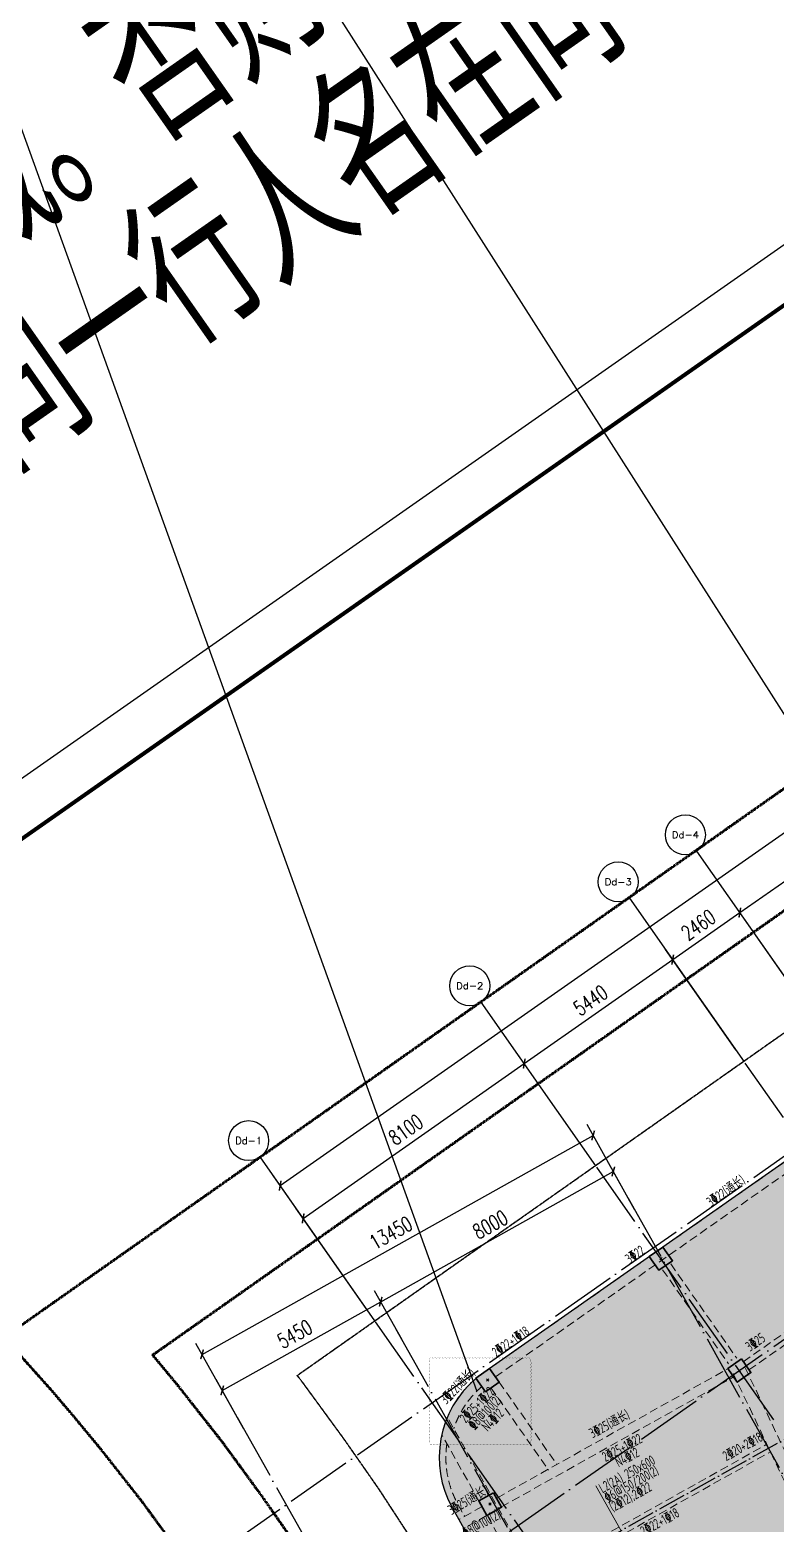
# Model space of a CAD drawing. Header units: millimetres. Extents: x 1089227 to 13101469, y 618865 to 10240562.
# Drawn here: x 3162097 to 3184489, y 4835206 to 4880057 of the extents above; entities that cross this region are included whole.
import ezdxf
from ezdxf.enums import TextEntityAlignment as Align

# ---------------------------------------------------------------- set-up
doc = ezdxf.new("R2010")
doc.units = ezdxf.units.MM
doc.header["$LTSCALE"] = 1000
doc.header["$PDMODE"] = 3
doc.header["$PDSIZE"] = 200
for name, pattern in [('A09-G-CTRL-用地红线+建筑退线_设计区$0$A02-G-MAIN-用地红线+退线_设计区$0$Redline1', [20, 10, -2, 2, -2, 2, -2]), ('A09-G-CTRL-用地红线+建筑退线_设计区$0$Controlline1', [12.8, 8, -1.6, 1.6, -1.6]), ('DOTE', [2.42, 2, -0.2, 0.02, -0.2]), ('GB_DASHDOT3', [1.0675, 0.84, -0.105, 0.0175, -0.105]), ('HIDDEN', [0.375, 0.25, -0.125])]:
    doc.linetypes.add(name, pattern=pattern)
doc.layers.get('0').update_dxf_attribs({"linetype": 'CONTINUOUS'})
doc.layers.get('Defpoints').update_dxf_attribs({"linetype": 'CONTINUOUS'})
doc.layers.add('0914调整', color=1, linetype='CONTINUOUS', plot=False)
doc.layers.add('TK-MEMO', color=8, linetype='CONTINUOUS', plot=False)
for name, color, linetype, lineweight in [('A09-G-CTRL-用地红线+建筑退线_设计区$0$Z-REDL(用地红线)', 10, 'CONTINUOUS', 60), ('A09-G-CTRL-用地红线+建筑退线_设计区$0$Z-REDL-CTRL(建筑控制线)', 40, 'CONTINUOUS', 35), ('S-BEAM-DASH', 4, 'HIDDEN', 0), ('S-COLU', 30, 'CONTINUOUS', 0), ('S-SLAB-HATCH', 73, 'CONTINUOUS', 0), ('梁原位标注', 7, 'CONTINUOUS', 18), ('梁名称编号', 2, 'CONTINUOUS', 18), ('梁标注引线', 2, 'CONTINUOUS', 18), ('梁集中标注', 2, 'CONTINUOUS', 18)]:
    doc.layers.add(name, color=color, linetype=linetype, lineweight=lineweight)
for name, color, linetype in [('AXIS', 3, 'CONTINUOUS'), ('AXIS_TEXT', 7, 'CONTINUOUS'), ('C-H', 8, 'CONTINUOUS'), ('DOTE', 1, 'DOTE'), ('S-GRID-DE', 11, 'GB_DASHDOT3'), ('TK', 4, 'CONTINUOUS'), ('TK-TEXT', 7, 'CONTINUOUS'), ('VHBoundary', 4, 'CONTINUOUS'), ('单形心', 4, 'CONTINUOUS'), ('降板范围', 7, 'CONTINUOUS')]:
    doc.layers.add(name, color=color, linetype=linetype)
doc.styles.add('_TCH_AXIS', font='COMPLEX', dxfattribs={"bigfont": 'AllInOneBig.shx'})
doc.styles.add('_TCH_DIM_T3', font='SIMPLEX', dxfattribs={"width": 0.705882, "bigfont": 'AllInOneBig.shx'})
doc.styles.add('COMPLEX', font='COMPLEX', dxfattribs={"bigfont": 'AllInOneBig.shx'})
doc.styles.add('SADITK', font='sadixcsg.shx', dxfattribs={"bigfont": 'AllInOneBig.shx'})
doc.styles.add('SADITK-SX', font='simfang.ttf', dxfattribs={"width": 0.7})
doc.styles.add('Style 1', font='yjkeng.shx', dxfattribs={"width": 0.7, "height": 300, "bigfont": 'yjkchn.shx'})
doc.dimstyles.new('_TCH_ARCH&&150', dxfattribs={"dimtxt": 446.25, "dimasz": 150, "dimexe": 375, "dimexo": 450, "dimgap": 189.375, "dimtad": 1, "dimdec": 0, "dimzin": 0, "dimdsep": 46, "dimtxsty": '_TCH_DIM_T3', "dimblk": 'ARCHTICK', "dimcen": 0.09, "dimclrt": 7, "dimazin": 2, "dimtfac": 1, "dimtdec": 0, "dimtix": 1, "dimtmove": 2, "dimatfit": 3, "dimfxl": 0, "dimtolj": 1, "dimtzin": 0, "dimarcsym": 0})

# ---------------------------------------------------------------- blocks, each defined once
blk = doc.blocks.new('0323最综用地红线')
at = {"layer": 'A09-G-CTRL-用地红线+建筑退线_设计区$0$Z-REDL(用地红线)', "color": 1, "linetype": 'A09-G-CTRL-用地红线+建筑退线_设计区$0$A02-G-MAIN-用地红线+退线_设计区$0$Redline1', "ltscale": 0.0005}
for points in [[(8138696, 3502107), (8115930, 3542824), (8115518, 3543566), (8115083, 3544303), (8114192, 3545772), (8113134, 3547397), (8112184, 3548757), (8111024, 3550345), (8109764, 3551947), (8108980, 3552895), (8108279, 3553719), (8107449, 3554647), (8106876, 3555285), (8107102, 3555445), (8142901, 3580643), (8156927, 3591183), (8157094, 3591770), (8196348, 3620115), (8200699, 3623266), (8228263, 3643169)], [(8140691, 3504687), (8118551, 3544286), (8118121, 3545058), (8117658, 3545843), (8116732, 3547370), (8115621, 3549075), (8114626, 3550500), (8113415, 3552157), (8112100, 3553830), (8111334, 3554756), (8144666, 3578217), (8159537, 3589391), (8159695, 3589947), (8198106, 3617684), (8202457, 3620835), (8229924, 3640668)]]:
    blk.add_lwpolyline(points, dxfattribs=at)
at = {"layer": 'A09-G-CTRL-用地红线+建筑退线_设计区$0$Z-REDL-CTRL(建筑控制线)', "linetype": 'A09-G-CTRL-用地红线+建筑退线_设计区$0$Controlline1', "ltscale": 0.0005, "flags": 128}
blk.add_lwpolyline([(8299567, 3686108), (8326626, 3675265), (8336400, 3687495), (8338983, 3690878), (8341712, 3688883), (8341724, 3688834), (8348492, 3681996), (8336495, 3657264), (8335815, 3655857), (8334921, 3653765), (8334408, 3652495), (8333554, 3650188), (8332762, 3647815), (8332296, 3646270), (8331866, 3644682), (8331460, 3643007), (8331063, 3641145), (8330737, 3639422), (8330293, 3636480), (8330017, 3634043), (8329761, 3630317), (8329732, 3627942), (8329763, 3625708), (8329928, 3622644), (8330113, 3620704), (8330325, 3618642), (8330653, 3615645), (8331572, 3606971), (8333151, 3600656), (8334420, 3595620), (8335099, 3592902), (8332162, 3588340), (8329462, 3587873), (8325135, 3587049), (8322510, 3586515), (8319525, 3585891), (8317926, 3585544), (8316578, 3585249), (8315535, 3585011), (8313300, 3584499), (8310791, 3583894), (8309251, 3583537), (8305740, 3582637), (8303918, 3582156), (8302104, 3581668), (8299703, 3581012), (8297227, 3580315), (8295056, 3579682), (8292998, 3579074), (8290643, 3578358), (8288572, 3577710), (8287591, 3577398), (8286161, 3576940), (8284503, 3576401), (8282624, 3575767), (8281086, 3575247), (8278146, 3574222), (8273894, 3572680), (8272471, 3572149), (8271089, 3571640), (8267888, 3570407), (8264331, 3569000), (8260702, 3567515), (8258549, 3566609), (8254947, 3565066), (8252185, 3563832), (8250834, 3563232), (8249176, 3562470), (8247994, 3561930), (8245505, 3560754), (8242980, 3559544), (8239801, 3558013), (8237959, 3557076), (8235838, 3555996), (8233384, 3554698), (8228450, 3552051), (8226178, 3550787), (8222141, 3548504), (8215629, 3544667), (8213710, 3543497), (8193657, 3531175), (8180322, 3522990), (8166408, 3514440), (8156991, 3508658), (8151138, 3505062), (8142685, 3507267), (8121171, 3545747), (8120724, 3546549), (8120233, 3547383), (8119272, 3548967), (8118108, 3550752), (8117067, 3552244), (8115806, 3553970), (8115672, 3554140), (8146431, 3575790), (8162146, 3587599), (8162295, 3588125), (8199863, 3615253), (8204215, 3618404), (8231584, 3638167), (8260590, 3655826), (8295376, 3680010)], close=True, dxfattribs=at)
blk = doc.blocks.new('template_31-施工图_A0_A0_1.0000_3fa9c08c64a9101061c9a26412af947e', base_point=(-1189, 0))
at = {"layer": 'TK'}
blk.add_lwpolyline([(-1189, 841), (1189, 841), (1189, 0), (-1189, 0)], close=True, dxfattribs=at)
at = {"layer": 'TK', "const_width": 0.8}
blk.add_lwpolyline([(-1164, 831), (-1164, 10), (1179, 10), (1179, 831)], close=True, dxfattribs=at)
at = {"layer": 'VHBoundary'}
blk.add_lwpolyline([(-1189, 841), (1189, 841), (1189, 0), (-1189, 0)], close=True, dxfattribs=at)
at = {"layer": 'TK-MEMO', "style": 'SADITK', "width": 0.8}
for s, p in [('灰色文字和线型：不打印，请确保识别区内无其他图素；', (-1190.29, 956.19)), ('白色文字：不编辑时不打印，请勿超出所在区域。否则可能引起签章识别问题', (-1190.26, 919.14)), ('同一行需多名人员签字时，印刷体签名：1.同一行人名在同一单元中（图框、同个参照或块），若分多个，签字将出错；', (-1190.26, 882.09))]:
    blk.add_text(s, height=28.5, dxfattribs=at).set_placement(p, align=Align.BOTTOM_LEFT)
at = {"layer": 'TK-TEXT', "style": 'SADITK-SX', "width": 0.7}
for tag, p in [('市政会签', (-1176, 381.5)), ('园林会签', (-1176, 343.5)), ('幕墙会签', (-1176, 305.5)), ('装饰会签', (-1176, 267.5)), ('燃气会签', (-1176, 229.5)), ('暖通会签', (-1176, 191.5)), ('电气会签', (-1176, 153.5)), ('给排水会签', (-1176, 115.5)), ('结构会签', (-1176, 77.5)), ('建筑会签', (-1176, 39.5))]:
    blk.add_attdef(tag, text='', height=4, rotation=90, dxfattribs=at).set_placement(p, align=Align.MIDDLE_CENTER)
for tag, height, p in [('专业审定', 4, (1134.75, 268)), ('专业审核', 4, (1134.75, 248)), ('项目负责1', 4, (1134.75, 238)), ('项目负责2', 4, (1134.75, 228)), ('专业负责1', 4, (1134.75, 218)), ('专业负责2', 4, (1134.75, 208)), ('专业校对', 4, (1134.75, 198)), ('专业设计', 4, (1134.75, 188)), ('方案设计', 4, (1134.75, 178)), ('专业制图', 4, (1134.75, 168)), ('建设单位_001', 4, (1148.5, 140)), ('建设地点_001', 4, (1148.5, 124)), ('工程名称_001', 4, (1148.5, 106)), ('子项名称_001', 4, (1148.5, 86)), ('图纸名称_001', 4, (1148.5, 66)), ('版次', 4, (1129.5, 53)), ('日期', 4, (1165, 53)), ('图别', 4, (1129.5, 43)), ('图号', 4, (1165, 43)), ('合同号', 4, (1136, 30)), ('阶段编号1', 2, (1132.25, 13.75)), ('子项编号1', 2, (1144.75, 13.75)), ('项目编号1', 2, (1114.06, 13.58))]:
    blk.add_attdef(tag, text='', height=height, dxfattribs=at).set_placement(p, align=Align.MIDDLE_CENTER)
blk = doc.blocks.new('_ArchTick')
at = {"color": 0, "linetype": 'ByBlock', "const_width": 0.3}
blk.add_lwpolyline([(-0.71, -0.71), (0.71, 0.71)], dxfattribs=at)
blk = doc.blocks.new('*D416')
at = {"layer": 'AXIS', "color": 0, "lineweight": -2, "transparency": 16777216}
for p, q in [((-209784, 19436), (-211213, 21988)), ((-222765, 15090), (-211030, 21661)), ((-221519, 12865), (-222948, 15417))]:
    blk.add_line(p, q, dxfattribs=at)
at = {"layer": 'Defpoints', "color": 0, "transparency": 16777216}
for p in [(-211030, 21661), (-209564, 19043), (-221300, 12472)]:
    blk.add_point(p, dxfattribs=at)
at = {"layer": 'AXIS', "color": 0, "lineweight": -2, "transparency": 16777216, "xscale": 150, "yscale": 150, "zscale": 150}
for p, rotation in [((-211030, 21661), 29.2447278322574), ((-222765, 15090), 209.2447278322574)]:
    blk.add_blockref('_ArchTick', p, dxfattribs=dict(at, rotation=rotation))
at = {"layer": 'AXIS', "color": 7, "transparency": 16777216, "insert": (-217099, 18735), "char_height": 446.2, "attachment_point": 5, "rotation": 29.2447, "style": '_TCH_DIM_T3'}
blk.add_mtext('\\A1;13450', dxfattribs=at)
blk = doc.blocks.new('*D417')
at = {"layer": 'AXIS', "color": 0, "lineweight": -2, "transparency": 16777216}
for p, q in [((-222159, 14007), (-217404, 16670)), ((-216764, 15527), (-217587, 16997)), ((-221519, 12865), (-222342, 14335))]:
    blk.add_line(p, q, dxfattribs=at)
at = {"layer": 'Defpoints', "color": 0, "transparency": 16777216}
for p in [(-217404, 16670), (-216544, 15135), (-221300, 12472)]:
    blk.add_point(p, dxfattribs=at)
at = {"layer": 'AXIS', "color": 0, "lineweight": -2, "transparency": 16777216, "xscale": 150, "yscale": 150, "zscale": 150}
for p, rotation in [((-217404, 16670), 29.24472783225806), ((-222159, 14007), 209.2447278322581)]:
    blk.add_blockref('_ArchTick', p, dxfattribs=dict(at, rotation=rotation))
at = {"layer": 'AXIS', "color": 7, "transparency": 16777216, "insert": (-219983, 15699), "char_height": 446.2, "attachment_point": 5, "rotation": 29.2447, "style": '_TCH_DIM_T3'}
blk.add_mtext('\\A1;5450', dxfattribs=at)
blk = doc.blocks.new('*D418')
at = {"layer": 'AXIS', "color": 0, "lineweight": -2, "transparency": 16777216}
for p, q in [((-209784, 19436), (-210607, 20905)), ((-217404, 16670), (-210424, 20578)), ((-216764, 15527), (-217587, 16997))]:
    blk.add_line(p, q, dxfattribs=at)
at = {"layer": 'Defpoints', "color": 0, "transparency": 16777216}
for p in [(-210424, 20578), (-209564, 19043), (-216544, 15135)]:
    blk.add_point(p, dxfattribs=at)
at = {"layer": 'AXIS', "color": 0, "lineweight": -2, "transparency": 16777216, "xscale": 150, "yscale": 150, "zscale": 150}
for p, rotation in [((-210424, 20578), 29.24472783225697), ((-217404, 16670), 209.244727832257)]:
    blk.add_blockref('_ArchTick', p, dxfattribs=dict(at, rotation=rotation))
at = {"layer": 'AXIS', "color": 7, "transparency": 16777216, "insert": (-214115, 18984), "char_height": 446.2, "attachment_point": 5, "rotation": 29.2447, "style": '_TCH_DIM_T3'}
blk.add_mtext('\\A1;8000', dxfattribs=at)
blk = doc.blocks.new('_AXISO')
blk.add_circle((0, 0), 0.5)
at = {"layer": 'AXIS_TEXT', "style": 'COMPLEX', "width": 1.041667}
blk.add_attdef('A', text='', height=0.56, dxfattribs=at).set_placement((-0.25, -0.28), (0.25, -0.28), align=Align.FIT)
blk = doc.blocks.new('*D470')
at = {"layer": 'AXIS', "color": 0, "lineweight": -2, "transparency": 16777216}
for p, q in [((-220421, 20154), (-39031, 147189)), ((-36450, 143503), (-39246, 147497)), ((-217839, 16468), (-220636, 20461))]:
    blk.add_line(p, q, dxfattribs=at)
at = {"layer": 'Defpoints', "color": 0, "transparency": 16777216}
for p in [(-39031, 147189), (-36192, 143135), (-217581, 16100)]:
    blk.add_point(p, dxfattribs=at)
at = {"layer": 'AXIS', "color": 0, "lineweight": -2, "transparency": 16777216, "xscale": 150, "yscale": 150, "zscale": 150}
for p, rotation in [((-39031, 147189), 35.00532206532372), ((-220421, 20154), 215.0053220653237)]:
    blk.add_blockref('_ArchTick', p, dxfattribs=dict(at, rotation=rotation))
at = {"layer": 'AXIS', "color": 7, "transparency": 16777216, "insert": (-129962, 84010), "char_height": 446.2, "attachment_point": 5, "rotation": 35.0053, "style": '_TCH_DIM_T3'}
blk.add_mtext('\\A1;221450', dxfattribs=at)
blk = doc.blocks.new('*D471')
at = {"layer": 'AXIS', "color": 0, "lineweight": -2, "transparency": 16777216}
for p, q in [((-219732, 19171), (-213097, 23818)), ((-211204, 21115), (-213313, 24125)), ((-217839, 16468), (-219947, 19478))]:
    blk.add_line(p, q, dxfattribs=at)
at = {"layer": 'Defpoints', "color": 0, "transparency": 16777216}
for p in [(-213097, 23818), (-210946, 20746), (-217581, 16100)]:
    blk.add_point(p, dxfattribs=at)
at = {"layer": 'AXIS', "color": 0, "lineweight": -2, "transparency": 16777216, "xscale": 150, "yscale": 150, "zscale": 150}
for p, rotation in [((-213097, 23818), 35.00532206532461), ((-219732, 19171), 215.0053220653246)]:
    blk.add_blockref('_ArchTick', p, dxfattribs=dict(at, rotation=rotation))
at = {"layer": 'AXIS', "color": 7, "transparency": 16777216, "insert": (-216651, 21832), "char_height": 446.2, "attachment_point": 5, "rotation": 35.0053, "style": '_TCH_DIM_T3'}
blk.add_mtext('\\A1;8100', dxfattribs=at)
blk = doc.blocks.new('*D472')
at = {"layer": 'AXIS', "color": 0, "lineweight": -2, "transparency": 16777216}
for p, q in [((-213097, 23818), (-208642, 26938)), ((-206748, 24235), (-208857, 27246)), ((-211204, 21115), (-213313, 24125))]:
    blk.add_line(p, q, dxfattribs=at)
at = {"layer": 'Defpoints', "color": 0, "transparency": 16777216}
for p in [(-208642, 26938), (-206490, 23867), (-210946, 20746)]:
    blk.add_point(p, dxfattribs=at)
at = {"layer": 'AXIS', "color": 0, "lineweight": -2, "transparency": 16777216, "xscale": 150, "yscale": 150, "zscale": 150}
for p, rotation in [((-208642, 26938), 35.00532206532261), ((-213097, 23818), 215.0053220653226)]:
    blk.add_blockref('_ArchTick', p, dxfattribs=dict(at, rotation=rotation))
at = {"layer": 'AXIS', "color": 7, "transparency": 16777216, "insert": (-211106, 25716), "char_height": 446.2, "attachment_point": 5, "rotation": 35.0053, "style": '_TCH_DIM_T3'}
blk.add_mtext('\\A1;5440', dxfattribs=at)
blk = doc.blocks.new('*D473')
at = {"layer": 'AXIS', "color": 0, "lineweight": -2, "transparency": 16777216}
for p, q in [((-208642, 26938), (-206627, 28350)), ((-204733, 25647), (-206842, 28657)), ((-206748, 24235), (-208857, 27246))]:
    blk.add_line(p, q, dxfattribs=at)
at = {"layer": 'Defpoints', "color": 0, "transparency": 16777216}
for p in [(-206627, 28350), (-204475, 25278), (-206490, 23867)]:
    blk.add_point(p, dxfattribs=at)
at = {"layer": 'AXIS', "color": 0, "lineweight": -2, "transparency": 16777216, "xscale": 150, "yscale": 150, "zscale": 150}
for p, rotation in [((-206627, 28350), 35.0053220653228), ((-208642, 26938), 215.0053220653228)]:
    blk.add_blockref('_ArchTick', p, dxfattribs=dict(at, rotation=rotation))
at = {"layer": 'AXIS', "color": 7, "transparency": 16777216, "insert": (-207871, 27982), "char_height": 446.2, "attachment_point": 5, "rotation": 35.0053, "style": '_TCH_DIM_T3'}
blk.add_mtext('\\A1;2460', dxfattribs=at)
blk = doc.blocks.new('*D474')
at = {"layer": 'AXIS', "color": 0, "lineweight": -2, "transparency": 16777216}
for p, q in [((-206627, 28350), (-200156, 32881)), ((-198263, 30178), (-200371, 33189)), ((-204733, 25647), (-206842, 28657))]:
    blk.add_line(p, q, dxfattribs=at)
at = {"layer": 'Defpoints', "color": 0, "transparency": 16777216}
for p in [(-200156, 32881), (-198004, 29810), (-204475, 25278)]:
    blk.add_point(p, dxfattribs=at)
at = {"layer": 'AXIS', "color": 0, "lineweight": -2, "transparency": 16777216, "xscale": 150, "yscale": 150, "zscale": 150}
for p, rotation in [((-200156, 32881), 35.00532206532433), ((-206627, 28350), 215.0053220653243)]:
    blk.add_blockref('_ArchTick', p, dxfattribs=dict(at, rotation=rotation))
at = {"layer": 'AXIS', "color": 7, "transparency": 16777216, "insert": (-203628, 30953), "char_height": 446.2, "attachment_point": 5, "rotation": 35.0053, "style": '_TCH_DIM_T3'}
blk.add_mtext('\\A1;7900', dxfattribs=at)
blk = doc.blocks.new('BANWANG_XINGXIN')
at = {"color": 0}
for points in [[(0.71, 0.71), (-0.71, -0.71)], [(-0.71, 0.71), (0.71, -0.71)]]:
    blk.add_lwpolyline(points, dxfattribs=at)
blk = doc.blocks.new('1F柱网-0808')
at = {"layer": 'S-COLU', "lineweight": 35}
for points in [[(-24121, 71003), (-24531, 70716), (-24244, 70306), (-23834, 70593)], [(-29323, 67360), (-29732, 67073), (-29446, 66663), (-29036, 66950)], [(-21769, 67644), (-22179, 67358), (-21892, 66948), (-21483, 67235)], [(-29211, 63631), (-29647, 63387), (-29403, 62951), (-28966, 63195)]]:
    blk.add_lwpolyline(points, close=True, dxfattribs=at)
at = {"layer": '单形心', "xscale": 50, "yscale": 50, "zscale": 50}
for p in [(-24183, 70655), (-21831, 67296), (-29384, 67012), (-29307, 63291)]:
    blk.add_blockref('BANWANG_XINGXIN', p, dxfattribs=at)
blk = doc.blocks.new('2FJGBZ')
at = {"layer": 'C-H'}
h = blk.add_hatch(color=256, dxfattribs=at)
h.dxf.hatch_style = 1
h.paths.add_polyline_path([(-24531, 70716), (-24121, 71003), (-23833, 70592), (-24244, 70307)])
h = blk.add_hatch(color=256, dxfattribs=at)
h.dxf.hatch_style = 1
h.paths.add_polyline_path([(-29732, 67073), (-29323, 67360), (-29035, 66950), (-29445, 66664)])
h = blk.add_hatch(color=256, dxfattribs=at)
h.dxf.hatch_style = 1
h.paths.add_polyline_path([(-22179, 67358), (-21769, 67644), (-21481, 67234), (-21892, 66948)])
h = blk.add_hatch(color=256, dxfattribs=at)
h.dxf.hatch_style = 1
h.paths.add_polyline_path([(-29644, 63389), (-29209, 63631), (-28963, 63196), (-29401, 62951)])
at = {"layer": 'S-SLAB-HATCH'}
h = blk.add_hatch(dxfattribs=at)
h.set_pattern_fill('松散材料', color=256, scale=200, angle=8)
h.set_pattern_definition([(8.0000004, (-5457252.86, 1932872.46), (133.485347, 397.445483), [0, -375])])
h.paths.add_polyline_path([(-9941, 34947), (-8108, 35973), (-7021, 34031), (-8854, 33005)], flags=16)
h.paths.add_polyline_path([(-5324, 26702), (-3492, 27727), (-2393, 25764), (-4225, 24738)], flags=16)
h.paths.add_polyline_path([(-593, 32496), (-676, 33091), (-924, 33056), (-1230, 35235), (701, 35506), (1091, 32733)], flags=16)
h.paths.add_polyline_path([(9248, 37919), (14299, 38629), (14772, 35262), (9722, 34554)], flags=16)
h.paths.add_polyline_path([(-685, 57224), (-2616, 56953), (-2950, 59330), (-1019, 59601)], flags=17)
h.paths.add_polyline_path([(-1646, 64057), (-2933, 63876), (-3114, 65163), (-1827, 65344)], flags=16)
h.paths.add_polyline_path([(-24126, 53937), (-21332, 55501), (-20160, 53408), (-22952, 51844)], flags=16)
edge = h.paths.add_edge_path()
edge.add_line((8274, 69995), (8191, 70590))
edge.add_line((8191, 70590), (3804, 69973))
edge.add_line((3804, 69973), (2121, 81951))
edge.add_line((2121, 81951), (-4347, 81042))
edge.add_line((-4347, 81042), (-6158, 83583))
edge.add_line((-6158, 83583), (-29732, 67073))
edge.add_line((-29732, 67073), (-29727, 67065))
edge.add_arc((-27730, 64687), 3105, 130.0192, 209.2114)
edge.add_line((-30440, 63171), (-28906, 60430))
edge.add_line((-28906, 60430), (-28209, 60820))
edge.add_line((-28209, 60820), (-23030, 51571))
edge.add_line((-23030, 51571), (-21720, 52305))
edge.add_line((-21720, 52305), (-19375, 48117))
edge.add_line((-19375, 48117), (-20683, 47384))
edge.add_line((-20683, 47384), (-16580, 40054))
edge.add_line((-16580, 40054), (-15271, 40787))
edge.add_line((-15271, 40787), (-13928, 38388))
edge.add_line((-13928, 38388), (-15237, 37655))
edge.add_line((-15237, 37655), (-7004, 22953))
edge.add_line((-7004, 22953), (-2295, 25590))
edge.add_line((-2295, 25590), (192, 21150))
edge.add_line((192, 21150), (9708, 26465))
edge.add_line((9708, 26465), (9462, 26902))
edge.add_line((9462, 26902), (13922, 29398))
edge.add_line((13922, 29398), (14261, 29587))
edge.add_line((14261, 29587), (12238, 32884))
edge.add_line((12238, 32884), (12186, 33190))
edge.add_line((12186, 33190), (11986, 34618))
edge.add_line((11986, 34618), (14806, 35014))
edge.add_line((14806, 35014), (14841, 34766))
edge.add_line((14841, 34766), (15435, 34850))
edge.add_line((15435, 34850), (15296, 35840))
edge.add_line((15296, 35840), (15049, 35805))
edge.add_line((15049, 35805), (14786, 37687))
edge.add_line((14786, 37687), (14735, 37681))
edge.add_line((14735, 37681), (14054, 42533))
edge.add_line((14054, 42533), (15292, 42708))
edge.add_line((15292, 42708), (15390, 42014))
edge.add_line((15390, 42014), (15786, 42070))
edge.add_line((15786, 42070), (15647, 43059))
edge.add_line((15647, 43059), (14012, 42829))
edge.add_line((14012, 42829), (13886, 43721))
edge.add_line((13886, 43721), (13985, 43736))
edge.add_line((13985, 43736), (13889, 44429))
edge.add_line((13889, 44429), (5471, 43245))
edge.add_line((5471, 43245), (5422, 43593))
edge.add_line((5422, 43593), (2748, 43216))
edge.add_line((2748, 43216), (1399, 52821))
edge.add_line((1399, 52821), (1744, 52870))
edge.add_line((1744, 52870), (1737, 52919))
edge.add_line((1737, 52919), (2332, 53003))
edge.add_line((2332, 53003), (2338, 52953))
edge.add_line((2338, 52953), (3676, 53141))
edge.add_line((3676, 53141), (3627, 53490))
edge.add_line((3627, 53490), (2735, 53363))
edge.add_line((2735, 53363), (2179, 57324))
edge.add_line((2179, 57324), (-346, 56969))
edge.add_line((-346, 56969), (-388, 57266))
edge.add_line((-388, 57266), (-685, 57224))
edge.add_line((-685, 57224), (-1450, 62671))
edge.add_line((-1450, 62671), (-1154, 62713))
edge.add_line((-1154, 62713), (-1975, 68555))
edge.add_line((-1975, 68555), (8274, 69995))
h.paths.add_polyline_path([(-14963, 37579), (-12696, 38848), (-11523, 36754), (-13791, 35485)], flags=16)
at = {"layer": 'S-BEAM-DASH'}
for p, q in [((-29322, 67359), (-6484, 83354)), ((-29148, 67110), (-6312, 83109)), ((-23886, 70496), (-21909, 67669)), ((-24131, 70324), (-22154, 67497)), ((-21712, 67563), (-17691, 70379)), ((-21540, 67317), (-17543, 70116)), ((-29091, 63479), (-22148, 67366)), ((-21650, 67382), (-17365, 58339)), ((-29036, 66950), (-27305, 64479)), ((-28971, 63203), (-22001, 67104)), ((-22011, 67211), (-17726, 58168)), ((-29282, 66778), (-27551, 64307)), ((-24196, 54472), (-30591, 65894)), ((-23030, 51571), (-30758, 65374)), ((-27958, 61190), (-21004, 65084)), ((-27835, 60972), (-20896, 64857)), ((-30266, 63269), (-30071, 62921)), ((-30440, 63171), (-28906, 60430)), ((-29548, 63214), (-30246, 62823)), ((-29401, 62952), (-30099, 62562))]:
    blk.add_line(p, q, dxfattribs=at)
for points in [[(-29741, 67053, 0.131251), (-30653, 65736, 0.131251)], [(-29547, 66824, 0.139257), (-30399, 65551, 0.131251)], [(-30606, 65101, 0.164741), (-30266, 63269)]]:
    blk.add_lwpolyline(points, format="xyb", dxfattribs=at)
at = {"layer": 'S-GRID-DE'}
blk.add_line((-27940, 61057), (-14734, 68451), dxfattribs=at)
at = {"layer": '降板范围'}
blk.add_lwpolyline([(-1450, 62671), (-1154, 62713), (-1975, 68555), (8274, 69995), (8219, 70392), (3832, 69775), (2121, 81951), (-4347, 81042), (-6158, 83583), (-29732, 67073), (-29727, 67065, 0.359996), (-30440, 63171), (-28906, 60430)], format="xyb", dxfattribs=at)
blk.add_blockref('1F柱网-0808', (0, 0))
blk = doc.blocks.new('裙房轴网260428')
at = {"layer": 'AXIS'}
for p, q in [((-204475.3, 25278), (-207917.3, 30192.6)), ((-206490.3, 23866.8), (-209932.2, 28781.4)), ((-210946.2, 20746.1), (-214388.1, 25660.7)), ((-217580.9, 16099.6), (-221022.8, 21014.1))]:
    blk.add_line(p, q, dxfattribs=at)
at = {"layer": 'DOTE', "color": 16}
blk.add_line((-224051, 7905.7), (-46757, 132072.8), dxfattribs=at)
at = {"layer": 'DOTE', "color": 16, "linetype": 'DOTE'}
for p, q in [((-221469.5, 4219.8), (-44175.6, 128386.9)), ((-201155.4, 16249.2), (-206490.3, 23866.8)), ((-205611.3, 13128.5), (-210946.2, 20746.1)), ((-209975.5, 19777.9), (-170146.2, -51357.7)), ((-212246, 8481.9), (-217580.9, 16099.6)), ((-216955.8, 15869.5), (-177126.5, -55266.1)), ((-221711.1, 13207), (-181881.9, -57928.6))]:
    blk.add_line(p, q, dxfattribs=at)
at = {"layer": 'AXIS'}
ref = blk.add_blockref('_AXISO', (-208261.4, 30684), dxfattribs=dict(at, xscale=1200, yscale=1200, zscale=1200))
ref.add_attrib('A', 'Dd-4', dxfattribs={"layer": 'AXIS_TEXT', "height": 201.47, "style": '_TCH_AXIS'}).set_placement((-208669.2, 30583.3), (-207853.7, 30583.3), align=Align.FIT)
ref = blk.add_blockref('_AXISO', (-210276.4, 29272.9), dxfattribs=dict(at, xscale=1200, yscale=1200, zscale=1200))
ref.add_attrib('A', 'Dd-3', dxfattribs={"layer": 'AXIS_TEXT', "height": 206.04, "style": '_TCH_AXIS'}).set_placement((-210683.6, 29169.8), (-209869.3, 29169.8), align=Align.FIT)
ref = blk.add_blockref('_AXISO', (-214732.3, 26152.2), dxfattribs=dict(at, xscale=1200, yscale=1200, zscale=1200))
ref.add_attrib('A', 'Dd-2', dxfattribs={"layer": 'AXIS_TEXT', "height": 206.04, "style": '_TCH_AXIS'}).set_placement((-215139.5, 26049.2), (-214325.2, 26049.2), align=Align.FIT)
ref = blk.add_blockref('_AXISO', (-221367, 21505.6), dxfattribs=dict(at, xscale=1200, yscale=1200, zscale=1200))
ref.add_attrib('A', 'Dd-1', dxfattribs={"layer": 'AXIS_TEXT', "height": 218.38, "style": '_TCH_AXIS'}).set_placement((-221772.6, 21396.4), (-220961.5, 21396.4), align=Align.FIT)
for p1, p2, distance, picture, middle in [((-217580.9, 16099.6), (-36191.5, 143134.9), 4950, '*D470', (-129962.4, 84009.6)), ((-204475.3, 25278), (-198004.5, 29809.8), 3750, '*D474', (-203627.7, 30953.4)), ((-206490.3, 23866.8), (-204475.3, 25278), 3750, '*D473', (-207870.7, 27981.9)), ((-210946.2, 20746.1), (-206490.3, 23866.8), 3750, '*D472', (-211106.1, 25716)), ((-217580.9, 16099.6), (-210946.2, 20746.1), 3750, '*D471', (-216651.4, 21832.3)), ((-221299.6, 12472), (-209563.9, 19042.9), 3000, '*D416', (-217098.9, 18735)), ((-216544.3, 15134.6), (-209563.9, 19042.9), 1759.7, '*D418', (-214115.3, 18984)), ((-221299.6, 12472), (-216544.3, 15134.6), 1759.7, '*D417', (-219983.1, 15698.6))]:
    dim = blk.add_aligned_dim(p1=p1, p2=p2, distance=distance, dimstyle='_TCH_ARCH&&150', dxfattribs=at)
    dim.commit()
    dim.dimension.update_dxf_attribs({"geometry": picture, "text_midpoint": middle})
blk = doc.blocks.new('04地块地下轴网260428')
blk.add_blockref('裙房轴网260428', (0, 0))

msp = doc.modelspace()

# ---------------------------------------------------------------- linework, layer by layer
at = {"layer": '0914调整'}
for points in [[(3189756.733, 4851658.229), (3146675.679, 4919156.597)], [(3175512.345, 4839211.682), (3146675.679, 4919156.597)]]:
    msp.add_lwpolyline(points, dxfattribs=at)
msp.add_lwpolyline([(3174100.292, 4840175.747, 0, 10, -0.52056705), (3174200.292, 4840175.747, 0, 10, -0.52056705), (3174300.292, 4840175.747, 0, 10, -0.52056705), (3174400.292, 4840175.747, 0, 10, -0.52056705), (3174500.292, 4840175.747, 0, 10, -0.52056705), (3174600.292, 4840175.747, 0, 10, -0.52056705), (3174700.292, 4840175.747, 0, 10, -0.52056705), (3174800.292, 4840175.747, 0, 10, -0.52056705), (3174900.292, 4840175.747, 0, 10, -0.52056705), (3175000.292, 4840175.747, 0, 10, -0.52056705), (3175100.292, 4840175.747, 0, 10, -0.52056705), (3175200.292, 4840175.747, 0, 10, -0.52056705), (3175300.292, 4840175.747, 0, 10, -0.52056705), (3175400.292, 4840175.747, 0, 10, -0.52056705), (3175500.292, 4840175.747, 0, 10, -0.52056705), (3175600.292, 4840175.747, 0, 10, -0.52056705), (3175700.292, 4840175.747, 0, 10, -0.52056705), (3175800.292, 4840175.747, 0, 10, -0.52056705), (3175900.292, 4840175.747, 0, 10, -0.52056705), (3176000.292, 4840175.747, 0, 10, -0.52056705), (3176100.292, 4840175.747, 0, 10, -0.52056705), (3176200.292, 4840175.747, 0, 10, -0.52056705), (3176300.292, 4840175.747, 0, 10, -0.52056705), (3176400.292, 4840175.747, 0, 10, -0.52056705), (3176500.292, 4840175.747, 0, 10, -0.52056705), (3176600.292, 4840175.747, 0, 10, -0.52056705), (3176700.292, 4840175.747, 0, 10, -0.52056705), (3176800.292, 4840175.747, 0, 10, -0.52056705), (3176900.292, 4840175.747, 0, 10, -0.52056705), (3177000.292, 4840175.747, 0, 10, -0.52056705), (3177100.292, 4840175.747, 0, 10, -0.52056705), (3177115.309, 4840090.764, 0, 10, -0.52056705), (3177115.309, 4839990.764, 0, 10, -0.52056705), (3177115.309, 4839890.764, 0, 10, -0.52056705), (3177115.309, 4839790.764, 0, 10, -0.52056705), (3177115.309, 4839690.764, 0, 10, -0.52056705), (3177115.309, 4839590.764, 0, 10, -0.52056705), (3177115.309, 4839490.764, 0, 10, -0.52056705), (3177115.309, 4839390.764, 0, 10, -0.52056705), (3177115.309, 4839290.764, 0, 10, -0.52056705), (3177115.309, 4839190.764, 0, 10, -0.52056705), (3177115.309, 4839090.764, 0, 10, -0.52056705), (3177115.309, 4838990.764, 0, 10, -0.52056705), (3177115.309, 4838890.764, 0, 10, -0.52056705), (3177115.309, 4838790.764, 0, 10, -0.52056705), (3177115.309, 4838690.764, 0, 10, -0.52056705), (3177115.309, 4838590.764, 0, 10, -0.52056705), (3177115.309, 4838490.764, 0, 10, -0.52056705), (3177115.309, 4838390.764, 0, 10, -0.52056705), (3177115.309, 4838290.764, 0, 10, -0.52056705), (3177115.309, 4838190.764, 0, 10, -0.52056705), (3177115.309, 4838090.764, 0, 10, -0.52056705), (3177115.309, 4837990.764, 0, 10, -0.52056705), (3177115.309, 4837890.764, 0, 10, -0.52056705), (3177115.309, 4837790.764, 0, 10, -0.52056705), (3177115.309, 4837690.764, 0, 10, -0.52056705), (3177097.355, 4837608.718, 0, 10, -0.52056705), (3176997.355, 4837608.718, 0, 10, -0.52056705), (3176897.355, 4837608.718, 0, 10, -0.52056705), (3176797.355, 4837608.718, 0, 10, -0.52056705), (3176697.355, 4837608.718, 0, 10, -0.52056705), (3176597.355, 4837608.718, 0, 10, -0.52056705), (3176497.355, 4837608.718, 0, 10, -0.52056705), (3176397.355, 4837608.718, 0, 10, -0.52056705), (3176297.355, 4837608.718, 0, 10, -0.52056705), (3176197.355, 4837608.718, 0, 10, -0.52056705), (3176097.355, 4837608.718, 0, 10, -0.52056705), (3175997.355, 4837608.718, 0, 10, -0.52056705), (3175897.355, 4837608.718, 0, 10, -0.52056705), (3175797.355, 4837608.718, 0, 10, -0.52056705), (3175697.355, 4837608.718, 0, 10, -0.52056705), (3175597.355, 4837608.718, 0, 10, -0.52056705), (3175497.355, 4837608.718, 0, 10, -0.52056705), (3175397.355, 4837608.718, 0, 10, -0.52056705), (3175297.355, 4837608.718, 0, 10, -0.52056705), (3175197.355, 4837608.718, 0, 10, -0.52056705), (3175097.355, 4837608.718, 0, 10, -0.52056705), (3174997.355, 4837608.718, 0, 10, -0.52056705), (3174897.355, 4837608.718, 0, 10, -0.52056705), (3174797.355, 4837608.718, 0, 10, -0.52056705), (3174697.355, 4837608.718, 0, 10, -0.52056705), (3174597.355, 4837608.718, 0, 10, -0.52056705), (3174497.355, 4837608.718, 0, 10, -0.52056705), (3174397.355, 4837608.718, 0, 10, -0.52056705), (3174297.355, 4837608.718, 0, 10, -0.52056705), (3174197.355, 4837608.718, 0, 10, -0.52056705), (3174100.292, 4837611.655, 0, 10, -0.52056705), (3174100.292, 4837711.655, 0, 10, -0.52056705), (3174100.292, 4837811.655, 0, 10, -0.52056705), (3174100.292, 4837911.655, 0, 10, -0.52056705), (3174100.292, 4838011.655, 0, 10, -0.52056705), (3174100.292, 4838111.655, 0, 10, -0.52056705), (3174100.292, 4838211.655, 0, 10, -0.52056705), (3174100.292, 4838311.655, 0, 10, -0.52056705), (3174100.292, 4838411.655, 0, 10, -0.52056705), (3174100.292, 4838511.655, 0, 10, -0.52056705), (3174100.292, 4838611.655, 0, 10, -0.52056705), (3174100.292, 4838711.655, 0, 10, -0.52056705), (3174100.292, 4838811.655, 0, 10, -0.52056705), (3174100.292, 4838911.655, 0, 10, -0.52056705), (3174100.292, 4839011.655, 0, 10, -0.52056705), (3174100.292, 4839111.655, 0, 10, -0.52056705), (3174100.292, 4839211.655, 0, 10, -0.52056705), (3174100.292, 4839311.655, 0, 10, -0.52056705), (3174100.292, 4839411.655, 0, 10, -0.52056705), (3174100.292, 4839511.655, 0, 10, -0.52056705), (3174100.292, 4839611.655, 0, 10, -0.52056705), (3174100.292, 4839711.655, 0, 10, -0.52056705), (3174100.292, 4839811.655, 0, 10, -0.52056705), (3174100.292, 4839911.655, 0, 10, -0.52056705), (3174100.292, 4840011.655, 0, 10, -0.52056705), (3174100.292, 4840111.655, 0, 10, -0.52056705)], format="xyseb", close=True, dxfattribs=at)
at = {"layer": '梁标注引线', "color": 3, "lineweight": 18}
msp.add_line((3179836.246, 4835008.921), (3179079.947, 4836359.681), dxfattribs=at)

# ---------------------------------------------------------------- block references
for name, p in [('2FJGBZ', (3205215.02, 4772518.421)), ('0323最综用地红线', (-4945553.146, 1285525.343)), ('04地块地下轴网260428', (3390028.145, 4825211.796))]:
    msp.add_blockref(name, p)
at = {"xscale": 150, "yscale": 150, "zscale": 150, "rotation": 35.00532206532363}
msp.add_blockref('template_31-施工图_A0_A0_1.0000_3fa9c08c64a9101061c9a26412af947e', (3187439.13, 4721512.406), dxfattribs=at)

# ---------------------------------------------------------------- texts
at = {"layer": '梁原位标注', "style": 'Style 1', "width": 0.7}
for s, rotation, p in [('3%%13322(通长)', 35.0049073, (3183116.319, 4845012.116)), ('3%%13322(通长)', 46.0272344, (3175104.006, 4839184.852)), ('3%%13325(通长)', 28.1552965, (3179595.732, 4838003.778)), ('3%%13325(通长)', 29.6836572, (3175354.924, 4835713.658))]:
    msp.add_text(s, height=300, rotation=rotation, dxfattribs=at).set_placement(p, align=Align.BOTTOM_CENTER)
for s, rotation, p in [('3%%13322', 35.0053308, (3180635.081, 4843274.415)), ('2%%13320+2%%13318', 29.2447288, (3184167.548, 4837646.067))]:
    msp.add_text(s, height=300, rotation=rotation, dxfattribs=at).set_placement(p, align=Align.BOTTOM_RIGHT)
for s, rotation, p in [('2%%13322+1%%13318', 35.0053308, (3176146.439, 4840130.812)), ('3%%13325', 35.0053206, (3183757.617, 4840302.949))]:
    msp.add_text(s, height=300, rotation=rotation, dxfattribs=at).set_placement(p, align=Align.BOTTOM_LEFT)
for s, rotation, p in [('2%%13325+1%%13322', 46.0272344, (3175406.267, 4838893.24)), ('%%1328@100(2)', 46.0272344, (3175640.16, 4838667.587)), ('N4%%13312', 46.0272344, (3175874.053, 4838441.934)), ('2%%13325+1%%13322', 28.1552965, (3179793.914, 4837633.476)), ('N4%%13312', 28.1552965, (3179947.27, 4837346.933)), ('%%1328@100(2)', 29.6836572, (3175562.912, 4835348.773)), ('2%%13322+1%%13318', 29.2447288, (3180924.569, 4835406.255))]:
    msp.add_text(s, height=300, rotation=rotation, dxfattribs=at).set_placement(p, align=Align.TOP_CENTER)
at = {"layer": '梁名称编号', "color": 3, "style": 'Style 1', "width": 0.7}
msp.add_text('L2(2A) 250x600', height=300, rotation=29.2447288, dxfattribs=at).set_placement((3179132.299, 4836388.994), align=Align.TOP_LEFT)
at = {"layer": '梁集中标注', "color": 3, "style": 'Style 1', "width": 0.7}
for s, p in [('%%1326@150/200(2)', (3179291.075, 4836105.418)), ('(2%%13312);2%%13322', (3179449.851, 4835821.842))]:
    msp.add_text(s, height=300, rotation=29.2447288, dxfattribs=at).set_placement(p, align=Align.TOP_LEFT)

doc.saveas('drawing.dxf')
